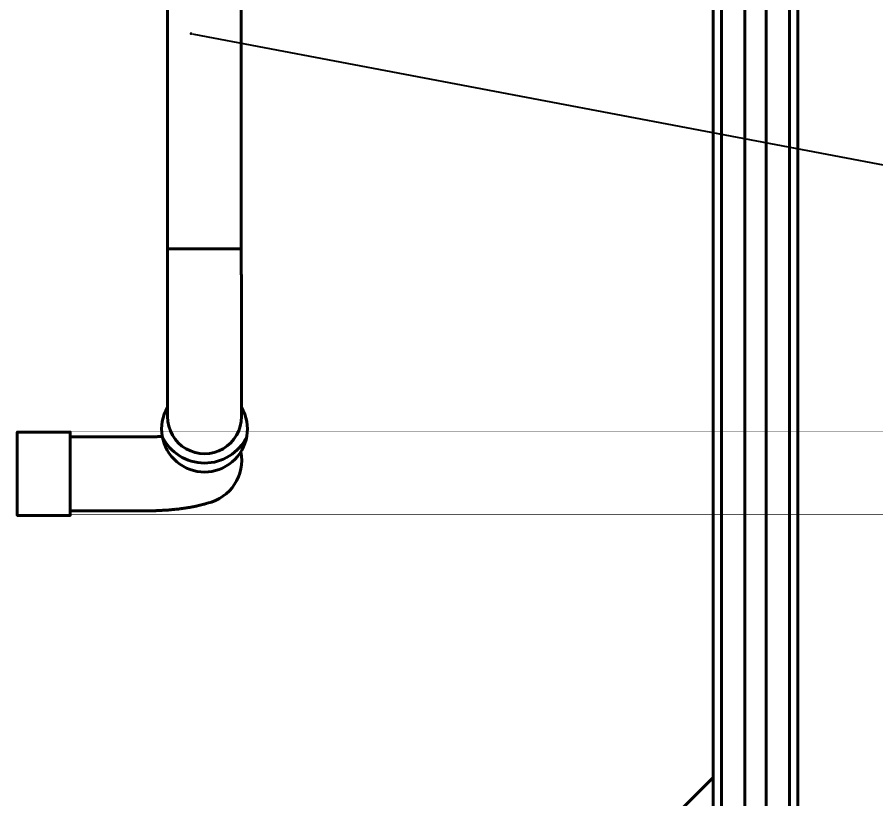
# Model space of a CAD drawing. Header units: millimetres. Extents: x 0 to 1189, y 0 to 1154.
# Drawn here: x 604.6 to 787.9, y 171.9 to 338.7 of the extents above; entities that cross this region are included whole.
import ezdxf
from ezdxf import colors
from ezdxf.entities.mleader import LeaderData, LeaderLine
from ezdxf.math import Vec2, Vec3

# ---------------------------------------------------------------- set-up
doc = ezdxf.new("R2010")
doc.units = ezdxf.units.MM
doc.layers.add('1', color=7, linetype='Continuous', true_color=0xffffff)
doc.layers.add('c粗实线', color=250, linetype='Continuous', lineweight=70)
doc.styles.add('数字', font='gbeitc.shx', dxfattribs={"bigfont": 'gbcbig.shx'})

# ---------------------------------------------------------------- blocks, each defined once
blk = doc.blocks.new('_Dot')
at = {"color": 0, "linetype": 'ByBlock', "lineweight": -2}
blk.add_line((-0.5, 0), (-1, 0), dxfattribs=at)
at = {"color": 0, "linetype": 'ByBlock', "lineweight": 35, "const_width": 0.5}
blk.add_lwpolyline([(-0.25, 0, 1), (0.25, 0, 1)], format="xyb", close=True, dxfattribs=at)

msp = doc.modelspace()

# ---------------------------------------------------------------- linework, layer by layer
at = {"layer": '1', "color": 18, "linetype": 'Continuous', "lineweight": 40, "true_color": 0x000000}
for p, q in [((753.17, 756.06), (753.17, 121.56)), ((754.98, 756.06), (754.98, 121.56)), ((759.97, 756.06), (759.97, 121.56)), ((764.5, 756.06), (764.5, 121.56)), ((769.49, 756.06), (769.49, 121.56)), ((771.3, 756.06), (771.3, 121.56)), ((636.69, 357.23), (636.69, 289.25)), ((753.17, 176.4), (734.59, 157.81)), ((736.17, 159.4), (751.58, 174.81))]:
    msp.add_line(p, q, dxfattribs=at)
for points in [[(652.38, 289.25), (652.38, 357.23)], [(615.91, 250.14), (604.58, 250.14)], [(604.58, 232.36), (615.91, 232.36)]]:
    msp.add_open_spline(points, degree=1, dxfattribs=at)
for points, knots in [([(636.69, 289.25), (636.69, 280.35), (636.69, 277.03), (636.69, 274.02), (636.69, 272.64), (636.69, 270.58), (636.69, 269.42), (636.69, 268.21), (636.69, 265.04), (636.69, 263.26), (636.7, 253.36)], [0, 0, 0.0677477, 0.093284, 0.1185382, 0.1319311, 0.1575244, 0.1832021, 0.2314261, 0.3577403, 0.4288049, 0.823891, 0.823891]), ([(636.69, 289.25), (637.38, 289.25), (639.32, 289.25), (640.64, 289.25), (642.17, 289.25), (645.45, 289.25), (648.59, 289.25), (651.04, 289.25), (651.87, 289.25), (652.38, 289.25), (652.38, 289.25)], [0, 0, 0.133236, 0.266502, 0.332428, 0.400502, 0.533769, 0.667035, 0.800301, 0.867078, 0.934301, 1, 1]), ([(652.48, 253.48), (652.48, 260.55), (652.48, 260.93), (652.48, 262.7), (652.48, 264.48), (652.48, 266.79), (652.48, 267.65), (652.48, 268.86), (652.48, 268.92), (652.47, 270.58), (652.46, 271.89), (652.47, 272.64), (652.46, 273.53), (652.47, 274.02), (652.47, 274.96), (652.47, 277.03), (652.47, 279.11), (652.47, 280.35), (652.45, 283.71), (652.38, 289.25)], [0.2056407, 0.2056407, 0.4995411, 0.5142729, 0.582872, 0.651777, 0.7409788, 0.7742526, 0.8210332, 0.8220665, 0.8469177, 0.8604841, 0.8719873, 0.8799186, 0.8850244, 0.8930126, 0.9095458, 0.9250492, 0.9343077, 0.9590785, 1, 1]), ([(604.58, 242.98), (604.58, 246.26), (604.58, 248.77), (604.58, 250.14), (604.58, 250.14)], [0, 0, 0.284817, 0.569635, 0.854452, 1, 1]), ([(615.91, 242.98), (615.91, 246.26), (615.91, 248.77), (615.91, 250.14), (615.91, 250.14)], [0, 0, 0.284817, 0.569635, 0.854452, 1, 1]), ([(635.56, 249.24), (635.55, 249.23), (634.34, 249.17), (633.55, 249.13), (631.41, 249.11), (621.57, 249.11), (616.62, 249.16), (615.91, 249.16)], [0.0037122, 0.0037122, 0.0044368, 0.0686705, 0.1096926, 0.2177391, 0.7142554, 0.9642121, 1, 1]), ([(604.58, 232.36), (604.58, 232.36), (604.58, 233.69), (604.58, 236.18), (604.58, 239.45), (604.58, 242.98)], [0, 0, 0.10898, 0.331735, 0.55449, 0.777245, 1, 1]), ([(615.91, 232.36), (615.91, 232.36), (615.91, 233.69), (615.91, 236.18), (615.91, 239.45), (615.91, 242.98)], [0, 0, 0.108986, 0.33174, 0.554493, 0.777247, 1, 1]), ([(649.52, 237.25), (649.69, 237.37), (649.75, 237.41), (649.8, 237.46), (650, 237.73)], [0.84142105, 0.84142105, 0.84647811, 0.84858636, 0.85023408, 0.85904391, 0.85904391]), ([(615.91, 233.32), (621.38, 233.32), (621.57, 233.33), (631.41, 233.33), (633.94, 233.36), (634.01, 233.36), (634.09, 233.37), (636.62, 233.5), (636.81, 233.52), (639.11, 233.74), (639.52, 233.8), (641.45, 234.08), (642.24, 234.23), (642.62, 234.3), (643.73, 234.58), (644.76, 234.83), (645.17, 234.97)], [0, 0, 0.1230497, 0.1272906, 0.3484817, 0.4054218, 0.407029, 0.4088678, 0.4670806, 0.4716255, 0.5275409, 0.5378907, 0.5888666, 0.6116708, 0.6217502, 0.653845, 0.6863248, 0.7018739, 0.7018739])]:
    msp.add_open_spline(points, degree=1, knots=knots, dxfattribs=at)
at = {"layer": 'c粗实线', "color": 18, "lineweight": 40, "ltscale": 0.5, "true_color": 0x000000}
for centre, radius, start, end in [((644.59, 250.79), 9.16, 149.4737, 30.5513), ((644.59, 253.42), 7.89, 179.6956, 0.4161), ((644.6, 253.55), 10.01, 205.5035, 334.0914), ((643.12, 244.17), 9.42, 282.5678, 10.9361)]:
    msp.add_arc(centre, radius, start, end, dxfattribs=at)

# ---------------------------------------------------------------- leaders
at = {"layer": 'c粗实线', "color": 18, "lineweight": 40, "ltscale": 0.1, "true_color": 0x000000}
ml = msp.add_multileader_mtext('Standard', dxfattribs=at)
ml.set_content('{\\fSimSun|b0|i0|c134|p2;收粉管道}', color=(0, 0, 0), style='数字')
ml.set_leader_properties()
ml.set_arrow_properties(name='DOT')
ml.build(insert=Vec2(0, 0))
ml.multileader.update_dxf_attribs({"text_left_attachment_type": 6, "text_right_attachment_type": 6, "dogleg_length": 1, "arrow_head_size": 0.604})
ctx = ml.context
ctx.base_point, ctx.char_height, ctx.arrow_head_size, ctx.landing_gap_size, ctx.plane_origin = Vec3(799.37, 305.58), 7.5536, 0.604, 0.136, Vec3(641.71, 335.23)
ctx.left_attachment, ctx.right_attachment = 6, 6
notes = []
notes.append((ctx, [(0, (1, 1, 0), (797.86, 305.58), (1, 0), 1.51, [(0, [(641.71, 335.23), (797.86, 305.58)], 0, [])])]))
ctx.mtext.insert, ctx.mtext.flow_direction = Vec3(799.51, 314.64), 5
for ctx, leaders in notes:
    for number, flags, end, landing, length, lines in leaders:
        leader = LeaderData()
        leader.index, (leader.has_last_leader_line, leader.has_dogleg_vector, leader.attachment_direction) = number, flags
        leader.last_leader_point, leader.dogleg_vector, leader.dogleg_length = Vec3(end), Vec3(landing), length
        for number, points, colour, breaks in lines:
            line = LeaderLine()
            line.index, line.vertices, line.color, line.breaks = number, Vec3.list(points), colors.encode_raw_color(colour), breaks
            leader.lines.append(line)
        ctx.leaders.append(leader)

doc.saveas('drawing.dxf')
